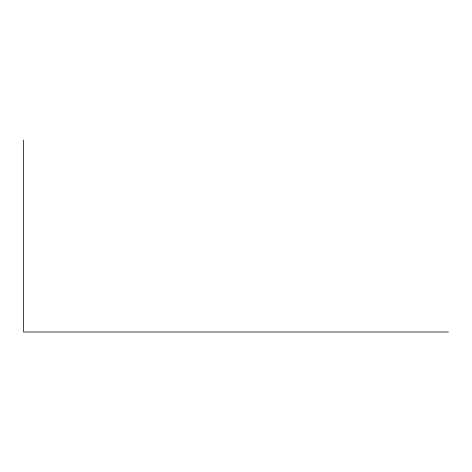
<?xml version="1.0" encoding="UTF-8"?>
<svg xmlns="http://www.w3.org/2000/svg" width="472" height="472" viewBox="0 0 472 472"><rect width="100%" height="100%" fill="white"/><g stroke="black" fill="none" stroke-linecap="round" stroke-linejoin="round"><path stroke-width="0.71" d="M448.4 331.993L23.6 331.993L23.6 140.007"/></g></svg>
